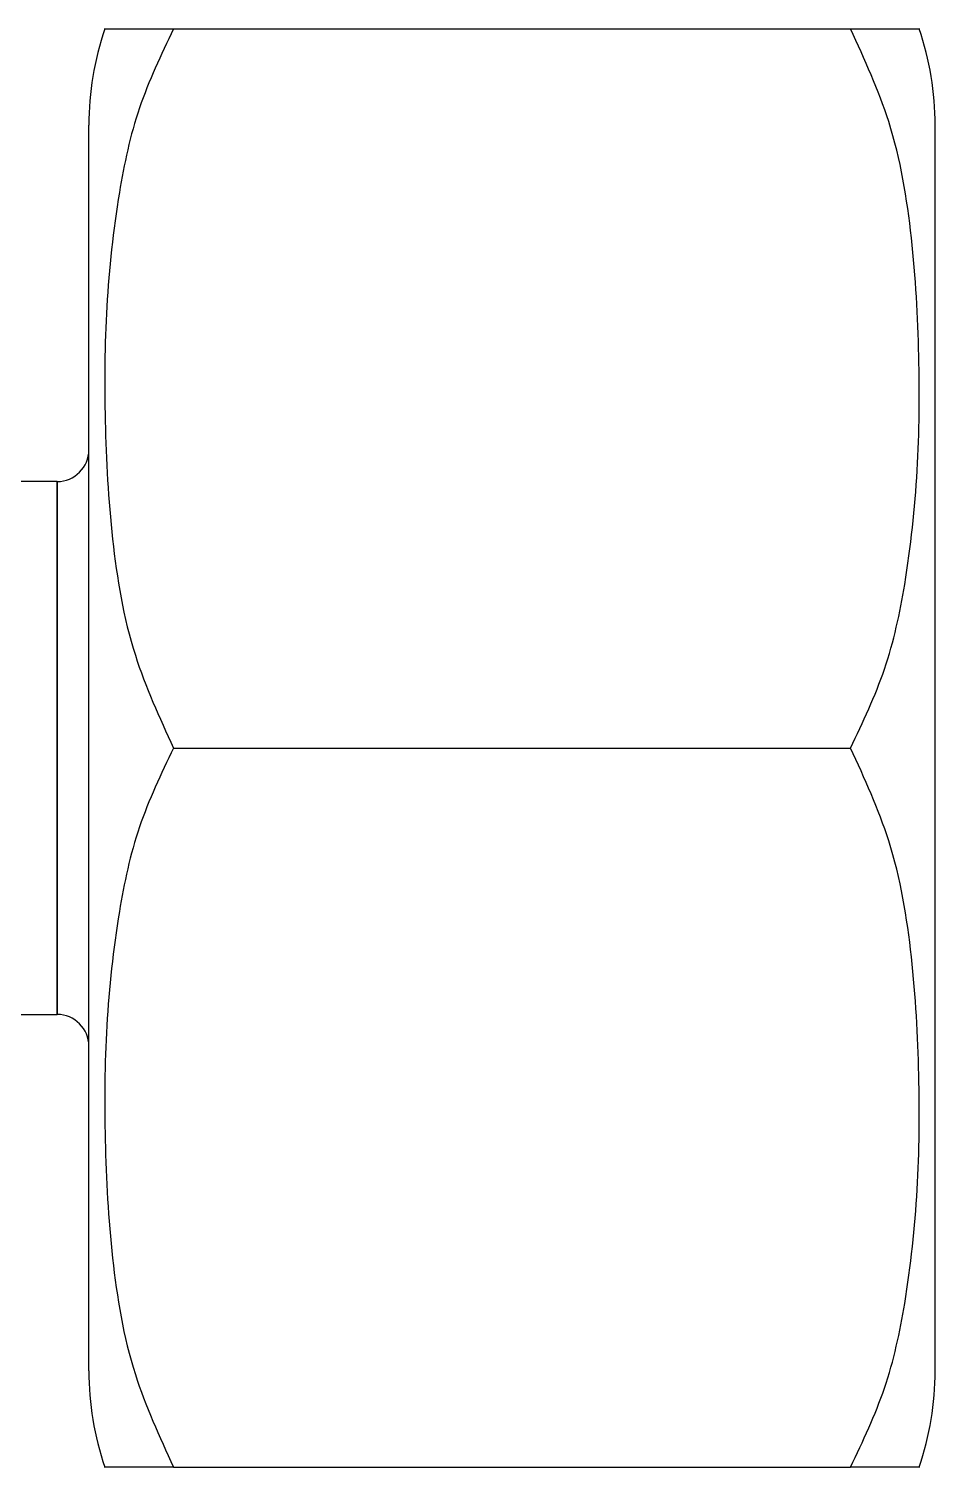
# Model space of a CAD drawing. Header units: metres. Extents: x 0 to 63075, y 0 to 44550.
# Drawn here: x 36645.12 to 36666.53, y 35147.27 to 35181.27 of the extents above; entities that cross this region are included whole.
import ezdxf

# ---------------------------------------------------------------- set-up
doc = ezdxf.new("R2010")
doc.units = ezdxf.units.M
doc.header["$LTSCALE"] = 75
doc.linetypes.add('HIDDEN2', pattern=[4.7625, 3.175, -1.5875])
for name, color, linetype in [('SDM', 7, 'Continuous'), ('SL4', 4, 'Continuous'), ('ST1', 7, 'HIDDEN2')]:
    doc.layers.add(name, color=color, linetype=linetype)

# ---------------------------------------------------------------- blocks, each defined once
blk = doc.blocks.new('A$Cf5e9a517')
at = {"layer": 'SL4'}
for p, q in [((486.283, 1615.35), (502.283, 1615.35)), ((484.283, 1583.628), (484.283, 1613.072)), ((504.283, 1583.628), (504.283, 1613.072)), ((483.533, 1604.65), (482.283, 1604.65)), ((483.533, 1598.35), (483.533, 1604.65)), ((483.533, 1592.05), (483.533, 1598.35)), ((486.283, 1598.35), (502.283, 1598.35)), ((482.283, 1592.05), (483.533, 1592.05)), ((486.283, 1581.35), (502.283, 1581.35))]:
    blk.add_line(p, q, dxfattribs=at)
for centre, radius, start, end in [((491.303, 1613.072), 7.021, 161.0673, 180), ((497.262, 1613.072), 7.021, 0, 18.9585), ((483.533, 1605.4), 0.75, 270, 0), ((483.533, 1591.3), 0.75, 0, 90), ((491.303, 1583.628), 7.021, 180, 198.9585), ((497.262, 1583.628), 7.021, 341.0673, 0)]:
    blk.add_arc(centre, radius, start, end, dxfattribs=at)
for points, knots in [([(484.662, 1615.35), (484.662, 1615.35), (484.619, 1615.35), (484.761, 1615.35), (485.173, 1615.35), (485.845, 1615.35), (486.269, 1615.35), (486.283, 1615.35)], [0, 0, 0, 0, 0.000027, 0.352836, 0.709338, 0.990629, 1, 1, 1, 1]), ([(486.283, 1615.35), (485.99, 1614.735), (485.398, 1613.488), (484.927, 1611.266), (484.665, 1608.789), (484.641, 1606.049), (484.795, 1603.291), (485.223, 1600.661), (485.951, 1599.073), (486.283, 1598.35)], [0, 0, 0, 0, 0.114678, 0.232485, 0.388423, 0.5445, 0.705441, 0.865997, 1, 1, 1, 1]), ([(502.283, 1598.35), (502.575, 1598.965), (503.167, 1600.212), (503.638, 1602.434), (503.9, 1604.911), (503.924, 1607.651), (503.77, 1610.409), (503.342, 1613.039), (502.614, 1614.627), (502.283, 1615.35)], [0, 0, 0, 0, 0.114678, 0.232485, 0.388423, 0.5445, 0.705441, 0.865997, 1, 1, 1, 1]), ([(502.283, 1615.35), (502.671, 1615.35), (503.462, 1615.35), (503.798, 1615.35), (503.946, 1615.35), (503.903, 1615.35), (503.903, 1615.35)], [0, 0, 0, 0, 0.323914, 0.659619, 0.999695, 1, 1, 1, 1]), ([(486.283, 1598.35), (485.99, 1597.735), (485.398, 1596.488), (484.927, 1594.266), (484.665, 1591.789), (484.641, 1589.049), (484.795, 1586.291), (485.223, 1583.661), (485.951, 1582.073), (486.283, 1581.35)], [0, 0, 0, 0, 0.114678, 0.232485, 0.388423, 0.5445, 0.705441, 0.865997, 1, 1, 1, 1]), ([(502.283, 1581.35), (502.575, 1581.965), (503.167, 1583.212), (503.638, 1585.434), (503.9, 1587.911), (503.924, 1590.651), (503.77, 1593.409), (503.342, 1596.039), (502.614, 1597.627), (502.283, 1598.35)], [0, 0, 0, 0, 0.114678, 0.232485, 0.388423, 0.5445, 0.705441, 0.865997, 1, 1, 1, 1]), ([(486.283, 1581.35), (485.894, 1581.35), (485.103, 1581.35), (484.767, 1581.35), (484.619, 1581.35), (484.662, 1581.35), (484.662, 1581.35)], [0, 0, 0, 0, 0.323914, 0.659619, 0.999695, 1, 1, 1, 1]), ([(503.903, 1581.35), (503.903, 1581.35), (503.946, 1581.35), (503.804, 1581.35), (503.392, 1581.35), (502.72, 1581.35), (502.296, 1581.35), (502.283, 1581.35)], [0, 0, 0, 0, 0.000027, 0.352836, 0.709338, 0.990629, 1, 1, 1, 1])]:
    blk.add_open_spline(points, degree=3, knots=knots, dxfattribs=at)
at = {"layer": 'ST1'}
for p, q in [((483.533, 1604.65), (483.533, 1592.05)), ((483.533, 1604.604), (483.533, 1592.096))]:
    blk.add_line(p, q, dxfattribs=at)

msp = doc.modelspace()

# ---------------------------------------------------------------- block references
at = {"layer": 'SDM'}
msp.add_blockref('A$Cf5e9a517', (36162.252, 33565.919), dxfattribs=at)

doc.saveas('drawing.dxf')
